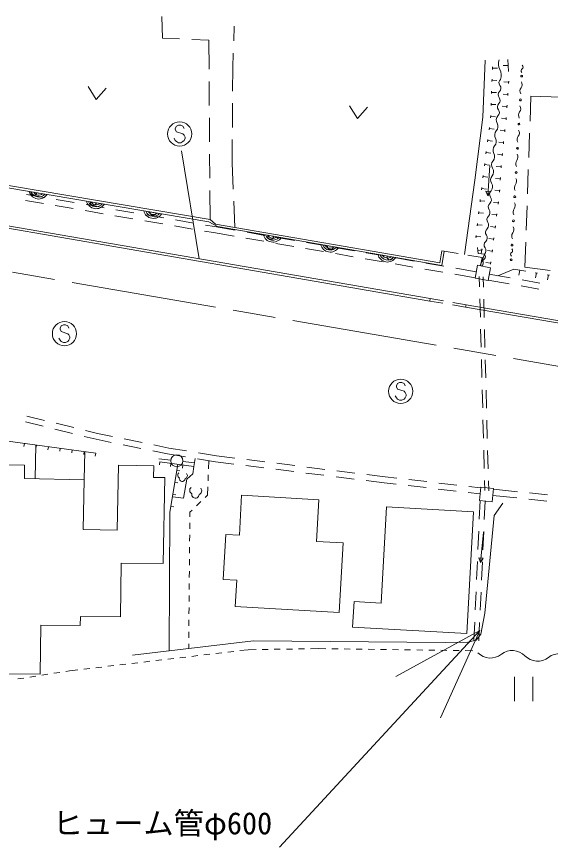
# Model space of a CAD drawing. Units: millimetres, scale not verified. Extents: x 40000 to 680000, y 20000 to 380000.
# Drawn here: x 325560 to 369676, y 259314 to 327499 of the extents above; entities that cross this region are included whole.
import ezdxf
from ezdxf.enums import TextEntityAlignment as Align

# ---------------------------------------------------------------- set-up
doc = ezdxf.new("R2010")
doc.units = ezdxf.units.MM
doc.header["$LTSCALE"] = 1000
doc.linetypes.add('CHAIN', pattern=[18.5, 12, -1.5, 3.5, -1.5])
for name, color, linetype, lineweight in [('M-BGD', 7, 'Continuous', 13), ('M-BMK', 2, 'CHAIN', 13), ('M-STR-HTXT', 7, 'Continuous', 13)]:
    doc.layers.add(name, color=color, linetype=linetype, lineweight=lineweight)
doc.styles.add('ＭＳ ゴシック', font='')
doc.styles.get('ＭＳ ゴシック').set_extended_font_data('MS Gothic')

msp = doc.modelspace()

# ---------------------------------------------------------------- linework, layer by layer
at = {"layer": 'M-BGD'}
for p, q in [((337625, 325721), (337557, 327499)), ((343505, 325483), (343547, 326711)), ((339039, 325655), (337625, 325721)), ((341451, 325542), (340038, 325608)), ((341467, 323141), (341451, 325542)), ((343427, 323256), (343470, 324484)), ((364265, 323902), (364099, 319191)), ((366143, 323964), (366199, 322966)), ((343415, 321342), (343427, 323256)), ((364881, 323138), (364889, 323338)), ((364885, 323238), (365284, 323223)), ((366171, 323465), (365771, 323443)), ((341486, 320141), (341473, 322141)), ((364842, 322139), (364850, 322339)), ((364846, 322239), (365246, 322223)), ((366219, 322068), (365820, 322094)), ((366226, 322167), (366212, 321968)), ((331476, 321709), (332135, 320647)), ((332135, 320647), (332970, 321578)), ((364803, 321140), (364811, 321339)), ((364807, 321240), (365207, 321224)), ((366159, 321170), (366146, 320970)), ((366153, 321070), (365753, 321096)), ((367989, 318862), (368065, 320932)), ((368065, 320932), (370548, 320831)), ((343395, 318342), (343408, 320342)), ((353062, 320135), (353721, 319073)), ((353721, 319073), (354556, 320003)), ((364764, 320140), (364772, 320340)), ((364768, 320240), (365168, 320225)), ((366086, 320072), (365687, 320098)), ((366093, 320172), (366080, 319972)), ((341505, 317141), (341492, 319141)), ((364099, 319191), (363427, 313976)), ((364726, 319141), (364733, 319341)), ((364729, 319241), (365129, 319226)), ((366013, 319075), (365615, 319118)), ((366024, 319174), (366002, 318975)), ((338764, 318445), (338673, 318264)), ((338946, 318536), (338764, 318445)), ((339128, 318536), (338946, 318536)), ((339309, 318445), (339128, 318536)), ((339400, 318264), (339309, 318445)), ((338673, 318264), (338673, 318173)), ((338673, 318173), (338764, 317991)), ((338764, 317991), (339309, 317809)), ((339309, 317809), (339400, 317718)), ((364600, 318149), (364626, 318348)), ((364613, 318248), (365010, 318197)), ((365904, 318081), (365506, 318124)), ((365915, 318180), (365893, 317981)), ((367880, 315864), (367953, 317863)), ((338673, 317264), (338582, 317445)), ((338764, 317173), (338673, 317264)), ((338946, 317082), (338764, 317173)), ((339128, 317082), (338946, 317082)), ((339309, 317173), (339128, 317082)), ((339400, 317264), (339309, 317173)), ((339400, 317718), (339491, 317536)), ((339491, 317445), (339400, 317264)), ((339491, 317536), (339491, 317445)), ((343375, 315429), (343388, 317342)), ((364473, 317157), (364498, 317356)), ((364485, 317256), (364882, 317205)), ((365795, 317087), (365397, 317130)), ((365806, 317186), (365784, 316987)), ((340648, 307499), (339187, 316422)), ((341524, 314141), (341512, 316141)), ((364345, 316165), (364371, 316364)), ((364358, 316265), (364754, 316214)), ((365686, 316093), (365288, 316136)), ((365697, 316192), (365675, 315993)), ((343469, 313249), (343375, 315429)), ((364217, 315174), (364243, 315372)), ((364230, 315273), (364627, 315222)), ((364664, 315187), (364511, 312692)), ((365597, 315097), (365198, 315121)), ((365604, 315197), (365591, 314997)), ((364090, 314182), (364115, 314380)), ((367771, 312866), (367844, 314865)), ((363427, 313976), (362569, 307841)), ((364103, 314281), (364499, 314230)), ((365536, 314099), (365137, 314123)), ((365542, 314199), (365530, 313999)), ((341546, 310740), (341531, 313141)), ((363970, 313189), (363993, 313388)), ((363982, 313288), (364379, 313242)), ((364721, 313055), (364347, 313078)), ((364347, 313078), (364511, 312692)), ((364511, 312692), (364721, 313055)), ((365477, 313133), (365078, 313158)), ((365473, 313066), (365465, 313001)), ((365481, 313200), (365473, 313066)), ((327779, 312066), (326301, 312320)), ((327863, 312559), (326384, 312813)), ((330327, 312137), (328849, 312391)), ((363855, 312196), (363878, 312394)), ((363866, 312295), (364264, 312249)), ((330243, 311644), (328765, 311898)), ((332791, 311715), (331313, 311968)), ((343605, 310070), (343511, 312250)), ((365355, 312108), (364958, 312157)), ((365367, 312207), (365342, 312009)), ((367662, 309868), (367735, 311867)), ((332707, 311222), (331229, 311476)), ((335171, 310800), (333693, 311054)), ((335255, 311293), (333777, 311546)), ((337719, 310871), (336241, 311124)), ((363739, 311202), (363762, 311401)), ((363751, 311302), (364148, 311256)), ((365232, 311115), (364835, 311164)), ((365244, 311215), (365220, 311016)), ((321320, 310626), (359703, 304013)), ((321353, 310823), (359737, 304210)), ((337636, 310378), (336157, 310632)), ((340184, 310449), (338705, 310702)), ((341924, 310151), (341169, 310280)), ((363623, 310209), (363647, 310408)), ((363635, 310308), (364032, 310262)), ((340100, 309956), (338621, 310209)), ((341839, 309658), (341085, 309787)), ((343530, 309367), (341839, 309658)), ((343617, 309859), (341924, 310151)), ((346081, 309435), (344603, 309690)), ((365109, 310123), (364712, 310172)), ((365122, 310222), (365097, 310024)), ((345994, 308942), (344516, 309197)), ((348545, 309010), (347066, 309265)), ((363516, 309289), (363531, 309415)), ((363527, 309216), (363516, 309289)), ((363524, 309352), (363921, 309306)), ((364987, 309131), (364590, 309180)), ((364999, 309230), (364975, 309031)), ((348458, 308518), (346979, 308773)), ((350921, 308093), (349443, 308348)), ((351008, 308586), (349530, 308840)), ((353472, 308161), (351994, 308416)), ((363705, 307938), (363637, 308424)), ((363671, 308181), (364067, 308236)), ((363958, 307914), (363997, 308312)), ((364877, 308237), (364852, 308039)), ((367551, 306799), (367626, 308869)), ((353385, 307669), (351907, 307923)), ((355936, 307737), (354457, 307991)), ((358399, 307312), (356921, 307567)), ((360698, 308167), (360885, 308121)), ((362058, 307926), (360885, 308121)), ((364020, 307600), (362847, 307795)), ((364212, 307889), (363705, 307938)), ((363863, 306920), (364212, 307889)), ((363882, 306916), (364020, 307600)), ((364864, 308138), (364467, 308187)), ((355849, 307244), (354370, 307499)), ((358312, 306820), (356834, 307074)), ((360863, 306887), (359385, 307142)), ((364742, 307146), (364345, 307195)), ((364754, 307245), (364729, 307046)), ((360776, 306395), (359298, 306650)), ((363453, 305934), (361761, 306225)), ((363542, 306426), (361848, 306718)), ((366343, 305921), (364611, 306220)), ((366638, 306632), (365334, 306095)), ((366638, 306632), (367626, 306473)), ((367132, 306553), (367068, 306158)), ((369646, 306542), (367551, 306799)), ((368415, 306345), (368613, 306313)), ((368514, 306329), (368450, 305934)), ((369402, 306185), (369600, 306153)), ((369501, 306169), (369437, 305774)), ((363794, 306024), (363816, 305191)), ((364114, 305997), (364136, 305164)), ((366256, 305429), (364522, 305728)), ((368806, 305496), (367328, 305751)), ((368719, 305004), (367241, 305259)), ((359703, 304013), (359737, 304210)), ((359737, 304210), (360823, 304022)), ((363842, 304191), (363880, 302691)), ((364161, 304164), (364200, 302664)), ((359703, 304013), (360789, 303825)), ((361578, 303689), (362664, 303501)), ((361612, 303886), (362698, 303699)), ((362664, 303501), (362698, 303699)), ((362664, 303501), (383222, 299972)), ((362698, 303699), (383256, 300169)), ((329249, 301952), (329158, 301770)), ((329158, 301770), (329158, 301679)), ((329158, 301679), (329249, 301498)), ((329431, 302043), (329249, 301952)), ((329249, 301498), (329794, 301316)), ((329612, 302043), (329431, 302043)), ((329794, 301952), (329612, 302043)), ((329885, 301770), (329794, 301952)), ((363906, 301692), (363945, 300192)), ((364226, 301665), (364264, 300165)), ((329158, 300770), (329067, 300952)), ((329249, 300679), (329158, 300770)), ((329794, 301316), (329885, 301225)), ((329885, 300770), (329794, 300679)), ((329885, 301225), (329976, 301043)), ((329976, 300952), (329885, 300770)), ((329976, 301043), (329976, 300952)), ((329431, 300589), (329249, 300679)), ((329612, 300589), (329431, 300589)), ((329794, 300679), (329612, 300589)), ((363970, 299193), (364009, 297693)), ((364290, 299166), (364329, 297666)), ((357031, 297195), (356940, 297014)), ((356940, 297014), (356940, 296923)), ((356940, 296923), (357031, 296741)), ((357213, 297286), (357031, 297195)), ((357031, 296741), (357576, 296559)), ((357395, 297286), (357213, 297286)), ((357576, 297195), (357395, 297286)), ((357667, 297014), (357576, 297195)), ((364035, 296693), (364073, 295194)), ((364355, 296666), (364393, 295167)), ((356940, 296014), (356849, 296195)), ((357031, 295923), (356940, 296014)), ((357576, 296559), (357667, 296468)), ((357667, 296014), (357576, 295923)), ((357667, 296468), (357758, 296286)), ((357758, 296195), (357667, 296014)), ((357758, 296286), (357758, 296195)), ((357213, 295832), (357031, 295923)), ((357395, 295832), (357213, 295832)), ((357576, 295923), (357395, 295832)), ((326300, 294033), (327756, 293675)), ((326415, 294519), (327872, 294162)), ((328843, 293924), (330300, 293566)), ((364099, 294194), (364138, 292695)), ((364419, 294167), (364457, 292668)), ((328728, 293437), (330184, 293080)), ((331271, 293328), (332256, 293087)), ((323287, 292660), (332101, 291451)), ((331156, 292842), (332146, 292599)), ((332146, 292599), (333380, 292345)), ((332256, 293087), (333480, 292835)), ((334460, 292634), (335929, 292332)), ((326208, 292259), (326174, 292012)), ((327107, 289340), (327164, 292128)), ((327199, 292123), (327165, 291876)), ((328190, 291988), (328156, 291740)), ((329180, 291852), (329146, 291604)), ((334360, 292144), (335829, 291842)), ((336909, 292131), (338133, 291879)), ((338133, 291879), (339615, 291639)), ((330171, 291716), (330137, 291468)), ((331162, 291580), (331128, 291332)), ((331198, 291577), (331151, 289257)), ((332101, 291451), (332067, 291204)), ((336809, 291641), (338043, 291387)), ((338043, 291387), (339534, 291146)), ((340602, 291480), (342084, 291240)), ((342084, 291240), (343587, 291052)), ((364163, 291695), (364202, 290196)), ((364483, 291668), (364522, 290169)), ((322451, 290535), (326230, 290458)), ((338309, 290882), (337315, 290991)), ((337407, 290729), (337374, 290481)), ((337407, 290729), (340215, 290350)), ((338315, 290606), (338282, 290359)), ((339306, 290473), (339273, 290225)), ((339303, 290767), (340296, 290648)), ((340306, 291024), (340215, 290350)), ((340522, 290986), (342013, 290745)), ((341445, 290833), (341421, 290162)), ((342013, 290745), (343522, 290556)), ((344579, 290927), (346067, 290741)), ((347060, 290616), (348548, 290429)), ((326230, 290458), (326208, 289358)), ((333867, 285101), (333976, 290465)), ((333976, 290465), (336895, 290406)), ((336895, 290406), (336875, 289456)), ((338801, 290037), (339048, 289995)), ((340135, 289755), (340215, 290350)), ((344514, 290432), (346002, 290245)), ((346994, 290120), (348483, 289934)), ((349475, 289809), (350963, 289623)), ((349540, 290305), (351029, 290118)), ((352021, 289994), (353509, 289807)), ((326208, 289358), (331151, 289257)), ((331151, 289257), (331067, 285158)), ((337825, 289436), (336875, 289456)), ((339362, 287733), (339626, 289311)), ((340135, 289755), (339626, 289311)), ((341402, 289662), (341384, 289162)), ((351956, 289498), (353444, 289311)), ((354436, 289187), (355944, 288998)), ((354501, 289683), (356004, 289494)), ((356004, 289494), (356971, 289384)), ((357965, 289271), (359455, 289102)), ((364228, 289196), (364249, 288362)), ((364548, 289169), (364569, 288335)), ((338636, 289050), (338883, 289009)), ((341366, 288663), (341342, 287991)), ((355944, 288998), (356913, 288888)), ((357907, 288775), (359397, 288605)), ((360391, 288492), (361881, 288323)), ((360449, 288989), (361939, 288819)), ((362933, 288706), (363900, 288596)), ((364976, 288476), (366953, 288270)), ((338471, 288064), (338718, 288023)), ((339362, 287733), (338487, 287851)), ((341342, 287991), (341152, 287806)), ((362875, 288210), (363844, 288100)), ((364923, 287959), (366898, 287753)), ((367948, 288167), (369440, 288012)), ((338306, 287078), (338553, 287036)), ((340793, 287457), (340435, 287108)), ((363863, 287536), (363795, 286005)), ((364272, 287493), (364204, 285975)), ((367893, 287650), (369385, 287494)), ((339886, 286574), (339883, 286200)), ((340077, 286760), (339886, 286574)), ((339878, 285700), (339874, 285200)), ((331067, 285158), (333867, 285101)), ((339869, 284700), (339864, 284200)), ((363750, 285006), (363683, 283508)), ((364135, 284919), (363896, 282431)), ((364159, 284976), (364092, 283477)), ((339860, 283700), (339855, 283200)), ((339851, 282700), (339846, 282200)), ((363638, 282509), (363571, 281010)), ((364118, 282786), (363745, 282822)), ((363745, 282822), (363896, 282431)), ((363896, 282431), (364118, 282786)), ((364048, 282478), (363980, 280980)), ((339841, 281700), (339837, 281200)), ((339832, 280700), (339828, 280200)), ((339823, 279700), (339818, 279200)), ((363527, 280011), (363459, 278513)), ((363936, 279981), (363869, 278482)), ((339814, 278700), (339809, 278200)), ((339805, 277700), (339800, 277200)), ((363415, 277514), (363346, 275983)), ((363824, 277483), (363756, 275965)), ((339795, 276700), (339791, 276200)), ((339786, 275700), (339783, 275326)), ((341042, 274796), (341539, 274855)), ((342036, 274914), (342532, 274972)), ((343029, 275031), (343525, 275090)), ((344022, 275149), (344708, 275230)), ((344708, 275230), (345353, 275240)), ((345853, 275247), (346353, 275255)), ((346853, 275263), (347353, 275270)), ((347853, 275278), (348353, 275285)), ((348853, 275293), (349353, 275301)), ((349853, 275308), (350499, 275318)), ((350499, 275318), (351123, 275310)), ((351623, 275303), (352123, 275296)), ((352623, 275289), (353123, 275283)), ((353623, 275276), (354123, 275269)), ((354623, 275262), (355123, 275255)), ((355623, 275249), (356123, 275242)), ((356623, 275235), (357123, 275228)), ((357622, 275222), (358122, 275215)), ((358622, 275208), (359122, 275201)), ((359622, 275195), (360122, 275188)), ((360622, 275181), (361122, 275174)), ((361622, 275167), (362122, 275161)), ((362622, 275154), (363246, 275145)), ((335084, 274092), (335581, 274150)), ((336077, 274209), (336574, 274268)), ((337070, 274326), (337567, 274385)), ((338063, 274444), (338560, 274503)), ((339056, 274561), (339553, 274620)), ((340049, 274679), (340546, 274738)), ((329627, 273434), (329929, 273482)), ((329929, 273482), (330615, 273563)), ((331112, 273622), (331608, 273680)), ((332105, 273739), (332601, 273798)), ((333098, 273857), (333594, 273915)), ((334091, 273974), (334587, 274033)), ((325675, 272810), (326169, 272888)), ((326663, 272966), (327157, 273044)), ((327651, 273122), (328145, 273200)), ((328639, 273278), (329133, 273356)), ((366703, 272986), (366703, 270986)), ((368203, 272986), (368203, 270986))]:
    msp.add_line(p, q, dxfattribs=at)
for points in [[(322707, 313721), (341456, 310552), (342160, 310164), (360692, 306951), (360885, 308121)], [(342011, 310344), (341546, 310740), (322738, 313905)], [(360698, 308167), (360533, 307159), (342011, 310344)], [(337825, 289436), (337681, 282349), (334195, 282382), (334152, 277928), (330838, 277960), (330831, 277219), (327557, 277250), (327518, 273195), (318453, 273281), (318511, 279397), (322345, 279361), (322451, 290535)], [(338167, 275138), (338224, 286585), (338884, 290530)], [(365731, 287338), (365016, 286315), (364239, 278240), (363909, 276506), (363543, 276004), (362842, 275858), (360979, 275810), (345148, 275952), (335155, 274786)]]:
    msp.add_lwpolyline(points, dxfattribs=at)
for points in [[(363445, 305893), (363639, 306960), (364711, 306766), (364517, 305699)], [(364978, 288527), (364864, 287432), (363798, 287542), (363911, 288637)], [(352225, 278307), (343633, 278802), (343757, 280959), (342641, 281023), (342855, 284746), (343971, 284682), (344161, 287980), (350546, 287613), (350348, 284172), (352555, 284045)], [(362759, 276577), (363313, 286618), (356131, 287014), (355693, 279074), (353443, 279198), (353327, 277098)]]:
    msp.add_lwpolyline(points, close=True, dxfattribs=at)
for centre, radius in [((339037, 317809), 1000), ((329521, 301316), 1000), ((357304, 296559), 1000), ((338806, 290827), 500)]:
    msp.add_circle(centre, radius, dxfattribs=at)
for centre, radius, start, end in [((366231, 323565), 866, 155.36689, 210.99269), ((367228, 323329), 184, 302.99604, 50.49122), ((364747, 322673), 866, 335.36689, 30.99269), ((367294, 322584), 75, 354.96658, 174.96658), ((367294, 322584), 75, 174.96658, 354.96658), ((367428, 323021), 184, 122.99604, 230.49122), ((365783, 322044), 366, 132.81636, 219.57353), ((366875, 321887), 454, 323.34514, 30.14211), ((365716, 321041), 366, 132.81636, 219.57353), ((365218, 321578), 366, 312.81636, 39.57353), ((367604, 321345), 454, 143.34514, 210.14211), ((365151, 320574), 366, 312.81636, 39.57353), ((367182, 320618), 75, 354.96658, 174.96658), ((367182, 320618), 75, 174.96658, 354.96658), ((365649, 320037), 366, 132.81636, 219.57353), ((365085, 319571), 366, 312.81636, 39.57353), ((366761, 319890), 454, 323.34514, 30.14211), ((365733, 318945), 536, 138.16276, 209.31691), ((367490, 319348), 454, 143.34514, 210.14211), ((364798, 318420), 536, 318.16276, 29.31691), ((367069, 318621), 75, 354.96658, 174.96658), ((367069, 318621), 75, 174.96658, 354.96658), ((365597, 317705), 536, 138.16276, 209.31691), ((366648, 317894), 454, 323.34514, 30.14211), ((364662, 317181), 536, 318.16276, 29.31691), ((367376, 317351), 454, 143.34514, 210.14211), ((365461, 316466), 536, 138.16276, 209.31691), ((366955, 316624), 75, 354.96658, 174.96658), ((366955, 316624), 75, 174.96658, 354.96658), ((364527, 315942), 536, 318.16276, 29.31691), ((366534, 315897), 454, 323.34514, 30.14211), ((365333, 315250), 527, 140.62047, 212.37973), ((367263, 315354), 454, 143.34514, 210.14211), ((365258, 314017), 527, 140.62047, 212.37973), ((364443, 314685), 527, 320.62047, 32.37973), ((366842, 314627), 75, 354.96658, 174.96658), ((366842, 314627), 75, 174.96658, 354.96658), ((364367, 313452), 527, 320.62047, 32.37973), ((366420, 313900), 454, 323.34514, 30.14211), ((327400, 313244), 812, 193.02814, 327.78841), ((326983, 312988), 250, 170.44869, 350.44869), ((327400, 313244), 650, 199.14392, 321.67262), ((327400, 313244), 488, 210.27661, 310.53993), ((365041, 312825), 396, 132.21417, 215.50207), ((367149, 313358), 454, 143.34514, 210.14211), ((327400, 313244), 325, 244.4659, 276.35064), ((364396, 312365), 396, 312.21417, 35.50207), ((366728, 312630), 75, 354.96658, 174.96658), ((366728, 312630), 75, 174.96658, 354.96658), ((332133, 312445), 812, 193.02814, 327.78841), ((332133, 312445), 650, 199.14392, 321.67262), ((331914, 312158), 250, 170.44869, 350.44869), ((332133, 312445), 488, 210.27661, 310.53993), ((332133, 312445), 325, 244.4659, 276.35064), ((364928, 311779), 396, 132.21417, 215.50207), ((367036, 311361), 454, 143.34514, 210.14211), ((366307, 311903), 454, 323.34514, 30.14211), ((336866, 311645), 812, 193.02814, 327.78841), ((336866, 311645), 650, 199.14392, 321.67262), ((336866, 311645), 488, 210.27661, 310.53993), ((336845, 311329), 250, 170.44869, 350.44869), ((336866, 311645), 325, 244.4659, 276.35064), ((364816, 310733), 396, 132.21417, 215.50207), ((364284, 311319), 396, 312.21417, 35.50207), ((364171, 310274), 396, 312.21417, 35.50207), ((366614, 310634), 75, 354.96658, 174.96658), ((366614, 310634), 75, 174.96658, 354.96658), ((364703, 309688), 396, 132.21417, 215.50207), ((366922, 309364), 454, 143.34514, 210.14211), ((366193, 309906), 454, 323.34514, 30.14211), ((346750, 309686), 812, 192.78298, 327.54325), ((346750, 309686), 650, 198.89877, 321.42746), ((346567, 309359), 250, 170.23878, 350.23878), ((346750, 309686), 488, 210.03146, 310.29477), ((346750, 309686), 325, 244.22075, 276.10548), ((364591, 308642), 396, 132.21417, 215.50207), ((364059, 309228), 396, 312.21417, 35.50207), ((351479, 308865), 812, 192.78298, 327.54325), ((351479, 308865), 650, 198.89877, 321.42746), ((351479, 308865), 488, 210.03146, 310.29477), ((351494, 308511), 250, 170.23878, 350.23878), ((351479, 308865), 325, 244.22075, 276.10548), ((363946, 308182), 396, 312.21417, 35.50207), ((366501, 308637), 75, 354.96658, 174.96658), ((366501, 308637), 75, 174.96658, 354.96658), ((366365, 308169), 184, 302.99604, 50.49122), ((356209, 308045), 812, 192.78298, 327.54325), ((356209, 308045), 650, 198.89877, 321.42746), ((356209, 308045), 488, 210.03146, 310.29477), ((356209, 308045), 325, 244.22075, 276.10548), ((356422, 307663), 250, 170.23878, 350.23878), ((363984, 307678), 311, 277.71443, 42.70926), ((366565, 307861), 184, 122.99604, 230.49122), ((363828, 307148), 297, 302.27406, 48.31823), ((366432, 307424), 75, 354.96658, 174.96658), ((366432, 307424), 75, 174.96658, 354.96658), ((339114, 289631), 240, 126.38604, 246.10902), ((339251, 289358), 240, 167.10674, 2.82643), ((339433, 289603), 240, 283.82415, 43.54713), ((340166, 288379), 300, 126.38604, 246.10902), ((340565, 288344), 300, 283.82415, 43.54713), ((340337, 288038), 300, 167.10674, 2.82643), ((364715, 275992), 1455, 224.16299, 308.30086), ((366519, 273708), 1455, 44.16299, 128.30086), ((370411, 273452), 1455, 44.16299, 128.30086), ((368607, 275736), 1455, 224.16299, 308.30086)]:
    msp.add_arc(centre, radius, start, end, dxfattribs=at)
at = {"layer": 'M-BMK'}
msp.add_line((311931, 308677), (464073, 282512), dxfattribs=at)
at = {"layer": 'M-STR-HTXT'}
for q in [(347294, 258933), (356911, 273010), (360581, 269615)]:
    msp.add_line((363839, 276818), q, dxfattribs=at)

# ---------------------------------------------------------------- texts
at = {"layer": 'M-STR-HTXT', "style": 'ＭＳ ゴシック'}
msp.add_text('ヒューム管φ600', height=1833, dxfattribs=at).set_placement((328544, 259433), align=Align.BOTTOM_LEFT)

doc.saveas('drawing.dxf')
